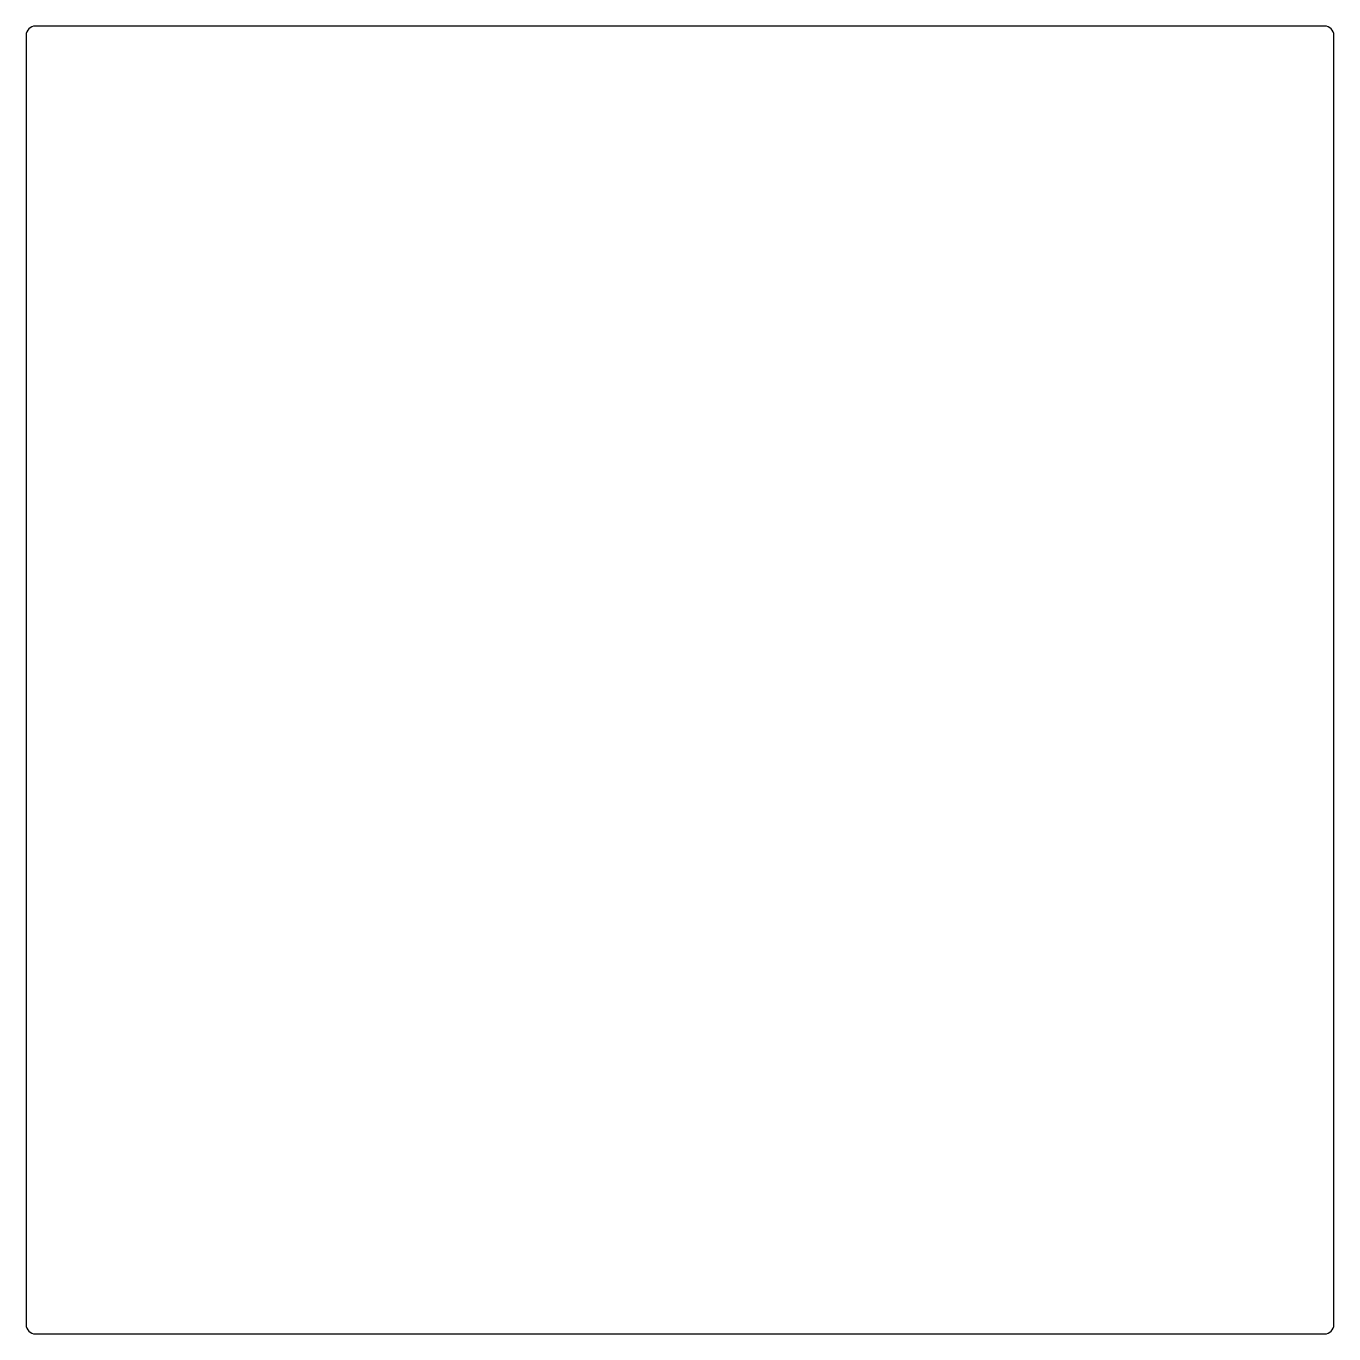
# Model space of a CAD drawing. Header units: millimetres. Extents: x 103 to 387, y -387 to -103.
import ezdxf

# ---------------------------------------------------------------- set-up
doc = ezdxf.new("R2010")
doc.units = ezdxf.units.MM
doc.layers.get('0').update_dxf_attribs({"linetype": 'CONTINUOUS'})

msp = doc.modelspace()

# ---------------------------------------------------------------- linework, layer by layer
msp.add_lwpolyline([(105, -103, 0.414214), (103, -105), (103, -385, 0.414214), (105, -387), (385, -387, 0.414214), (387, -385), (387, -105, 0.414214), (385, -103)], format="xyb", close=True)

doc.saveas('drawing.dxf')
